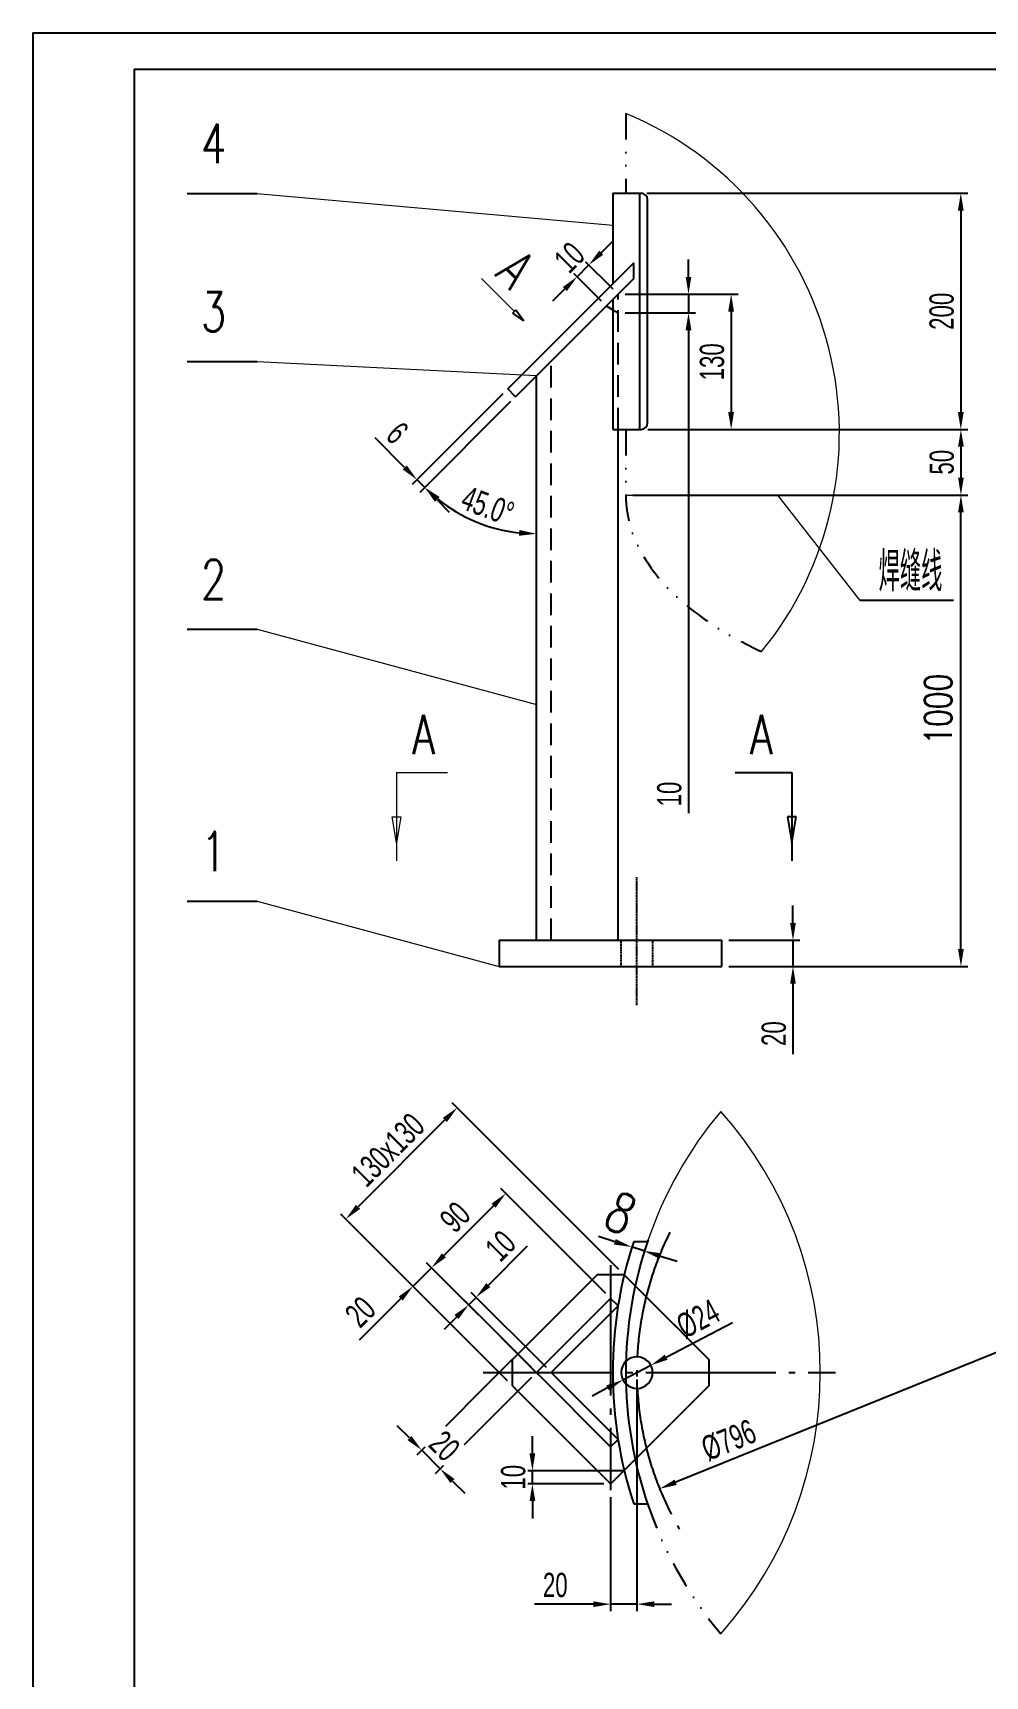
# Model space of a CAD drawing. Header units: millimetres. Extents: x 1541 to 38856, y -668 to 24805.
# Drawn here: x 36859 to 37958, y 18207 to 20102 of the extents above; entities that cross this region are included whole.
import ezdxf
from ezdxf.enums import TextEntityAlignment as Align

# ---------------------------------------------------------------- set-up
doc = ezdxf.new("R2010")
doc.units = ezdxf.units.MM
for name, pattern in [('CENTER', [6.25, 5, -0.5, 0.25, -0.5]), ('DASHED2', [0.375, 0.25, -0.125]), ('DIVIDE', [1.25, 0.5, -0.25, 0, -0.25, 0, -0.25])]:
    doc.linetypes.add(name, pattern=pattern)
doc.layers.add('1', color=2, linetype='Continuous')
doc.layers.add('标注', color=1, linetype='Continuous', lineweight=18)
doc.styles.add('HGCAD', font='HGCAD.SHX', dxfattribs={"width": 0.7, "bigfont": 'HGCADHZ.SHX'})
doc.styles.add('HZ', font='txt.shx', dxfattribs={"width": 0.7, "bigfont": 'gbcbig.shx'})
doc.dimstyles.new('HGCAD$0', dxfattribs={"dimscale": 8, "dimtxt": 3.5, "dimasz": 2.5, "dimexe": 1, "dimexo": 1, "dimgap": 1, "dimtad": 1, "dimdec": 0, "dimdsep": 46, "dimtxsty": 'HGCAD', "dimcen": 0, "dimadec": 1, "dimazin": 0, "dimtfac": 1, "dimtdec": 0, "dimtmove": 0, "dimatfit": 1, "dimfxl": 1, "dimtfill": 1, "dimarcsym": 1})
doc.dimstyles.new('HGCAD$2', dxfattribs={"dimscale": 8, "dimtxt": 3.5, "dimasz": 2.5, "dimexe": 1, "dimexo": 1, "dimgap": 1, "dimtad": 2, "dimtih": 1, "dimdec": 0, "dimdsep": 46, "dimtxsty": 'HGCAD', "dimcen": 0, "dimadec": 0, "dimazin": 0, "dimtfac": 1, "dimtdec": 0, "dimtmove": 0, "dimatfit": 1, "dimfxl": 1, "dimtfill": 1, "dimarcsym": 1})
doc.dimstyles.new('HGCAD$3', dxfattribs={"dimscale": 8, "dimtxt": 3.5, "dimasz": 2.5, "dimexe": 1, "dimexo": 1, "dimgap": 1, "dimtad": 1, "dimtoh": 1, "dimdec": 0, "dimdsep": 46, "dimtxsty": 'HGCAD', "dimcen": 0, "dimadec": 1, "dimazin": 0, "dimtfac": 1, "dimtdec": 0, "dimtmove": 0, "dimatfit": 1, "dimfxl": 1, "dimtfill": 1, "dimarcsym": 1})

# ---------------------------------------------------------------- blocks, each defined once
blk = doc.blocks.new('*D231')
at = {"layer": 'Defpoints', "color": 0, "transparency": 16777216}
for p in [(37220.2, 18733.9), (37540.8, 18670.1), (37412.4, 18541.7)]:
    blk.add_point(p, dxfattribs=at)
at = {"layer": '标注', "color": 0, "lineweight": -2, "transparency": 16777216}
for p, q in [((37535.2, 18675.8), (37342.9, 18868)), ((37334.5, 18848.2), (37234.3, 18748)), ((37406.7, 18547.3), (37214.5, 18739.6))]:
    blk.add_line(p, q, dxfattribs=at)
at = {"layer": '标注', "color": 0, "transparency": 16777216}
for points in [[(37332.1, 18850.6), (37336.8, 18845.8), (37348.6, 18862.3)], [(37231.9, 18750.4), (37236.7, 18745.7), (37220.2, 18733.9)]]:
    blk.add_solid(points, dxfattribs=at)
at = {"layer": '标注', "color": 0, "transparency": 16777216, "insert": (37268.8, 18813.7), "char_height": 28, "attachment_point": 5, "rotation": 45, "style": 'HGCAD', "bg_fill": 3, "box_fill_scale": 1.1, "bg_fill_color": 256, "bg_fill_true_color": 13158600, "bg_fill_transparency": 0}
blk.add_mtext('130x130', dxfattribs=at)
blk = doc.blocks.new('*D232')
at = {"layer": 'Defpoints', "color": 0, "transparency": 16777216}
for p in [(38248.6, 18692.5), (37582.2, 18422.8)]:
    blk.add_point(p, dxfattribs=at)
at = {"layer": '标注', "color": 0, "lineweight": -2, "transparency": 16777216}
blk.add_line((38230.1, 18685), (37600.8, 18430.3), dxfattribs=at)
at = {"layer": '标注', "color": 0, "transparency": 16777216}
for points in [[(38228.8, 18688.1), (38231.3, 18681.9), (38248.6, 18692.5)], [(37599.5, 18433.4), (37602, 18427.2), (37582.2, 18422.8)]]:
    blk.add_solid(points, dxfattribs=at)
at = {"layer": '标注', "color": 0, "transparency": 16777216, "insert": (37662, 18478.8), "char_height": 28, "attachment_point": 5, "rotation": 22.0332, "style": 'HGCAD', "bg_fill": 3, "box_fill_scale": 1.1, "bg_fill_color": 256, "bg_fill_true_color": 13158600, "bg_fill_transparency": 0}
blk.add_mtext('%%C796', dxfattribs=at)
blk = doc.blocks.new('*D233')
at = {"layer": 'Defpoints', "color": 0, "transparency": 16777216}
for p in [(37319.1, 18677.8), (37525.7, 18642.4), (37440.1, 18556.8)]:
    blk.add_point(p, dxfattribs=at)
at = {"layer": '标注', "color": 0, "lineweight": -2, "transparency": 16777216}
for p, q in [((37520, 18648.1), (37399, 18769.1)), ((37390.6, 18749.3), (37333.2, 18691.9)), ((37434.4, 18562.5), (37313.4, 18683.4))]:
    blk.add_line(p, q, dxfattribs=at)
at = {"layer": '标注', "color": 0, "transparency": 16777216}
for points in [[(37388.2, 18751.6), (37392.9, 18746.9), (37404.7, 18763.4)], [(37330.9, 18694.3), (37335.6, 18689.6), (37319.1, 18677.8)]]:
    blk.add_solid(points, dxfattribs=at)
at = {"layer": '标注', "color": 0, "transparency": 16777216, "insert": (37346.3, 18736.2), "char_height": 28, "attachment_point": 5, "rotation": 45, "style": 'HGCAD', "bg_fill": 3, "box_fill_scale": 1.1, "bg_fill_color": 256, "bg_fill_true_color": 13158600, "bg_fill_transparency": 0}
blk.add_mtext('90', dxfattribs=at)
blk = doc.blocks.new('*D234')
at = {"layer": 'Defpoints', "color": 0, "transparency": 16777216}
for p in [(37361.9, 18635), (37457.2, 18556.8), (37448.6, 18548.2)]:
    blk.add_point(p, dxfattribs=at)
at = {"layer": '标注', "color": 0, "lineweight": -2, "transparency": 16777216}
for p, q in [((37384.6, 18657.7), (37429.8, 18703)), ((37443, 18553.9), (37356.2, 18640.7)), ((37361.9, 18635), (37370.4, 18643.6)), ((37451.5, 18562.5), (37364.8, 18649.2)), ((37347.7, 18620.9), (37333.6, 18606.7))]:
    blk.add_line(p, q, dxfattribs=at)
at = {"layer": '标注', "color": 0, "transparency": 16777216}
for points in [[(37382.2, 18660.1), (37386.9, 18655.4), (37370.4, 18643.6)], [(37345.4, 18623.2), (37350.1, 18618.5), (37361.9, 18635)]]:
    blk.add_solid(points, dxfattribs=at)
at = {"layer": '标注', "color": 0, "transparency": 16777216, "insert": (37398.7, 18703), "char_height": 28, "attachment_point": 5, "rotation": 45, "style": 'HGCAD', "bg_fill": 3, "box_fill_scale": 1.1, "bg_fill_color": 256, "bg_fill_true_color": 13158600, "bg_fill_transparency": 0}
blk.add_mtext('10', dxfattribs=at)
blk = doc.blocks.new('*D235')
at = {"layer": 'Defpoints', "color": 0, "transparency": 16777216}
for p in [(37418.7, 18578.2), (37440.1, 18556.8)]:
    blk.add_point(p, dxfattribs=at)
at = {"layer": '标注', "color": 0, "lineweight": -2, "transparency": 16777216}
for p, q in [((37413, 18572.6), (37302, 18461.6)), ((37434.4, 18551.2), (37323.4, 18440.2)), ((37293.5, 18481.4), (37279.4, 18495.5)), ((37329.1, 18445.8), (37307.7, 18467.3)), ((37343.2, 18431.7), (37357.4, 18417.6))]:
    blk.add_line(p, q, dxfattribs=at)
at = {"layer": '标注', "color": 0, "transparency": 16777216}
for points in [[(37295.9, 18483.8), (37291.2, 18479), (37307.7, 18467.3)], [(37345.6, 18434.1), (37340.9, 18429.3), (37329.1, 18445.8)]]:
    blk.add_solid(points, dxfattribs=at)
at = {"layer": '标注', "color": 0, "transparency": 16777216, "insert": (37334, 18472.1), "char_height": 28, "attachment_point": 5, "rotation": 315, "style": 'HGCAD', "bg_fill": 3, "box_fill_scale": 1.1, "bg_fill_color": 256, "bg_fill_true_color": 13158600, "bg_fill_transparency": 0}
blk.add_mtext('20', dxfattribs=at)
at = {"layer": 'Defpoints', "color": 0, "transparency": 16777216}
blk.add_point((37307.7, 18467.3), dxfattribs=at)
blk = doc.blocks.new('*D236')
at = {"layer": 'Defpoints', "color": 0, "transparency": 16777216}
for p in [(37319.1, 18677.8), (37297.7, 18656.4), (37297.7, 18656.4)]:
    blk.add_point(p, dxfattribs=at)
at = {"layer": '标注', "color": 0, "lineweight": -2, "transparency": 16777216}
for p, q in [((37333.2, 18691.9), (37347.4, 18706.1)), ((37319.1, 18677.8), (37297.7, 18656.4)), ((37283.5, 18642.2), (37235.6, 18594.3))]:
    blk.add_line(p, q, dxfattribs=at)
at = {"layer": '标注', "color": 0, "transparency": 16777216}
for points in [[(37330.9, 18694.3), (37335.6, 18689.6), (37319.1, 18677.8)], [(37281.2, 18644.6), (37285.9, 18639.9), (37297.7, 18656.4)]]:
    blk.add_solid(points, dxfattribs=at)
at = {"layer": '标注', "color": 0, "transparency": 16777216, "insert": (37237, 18626.8), "char_height": 28, "attachment_point": 5, "rotation": 45, "style": 'HGCAD', "bg_fill": 3, "box_fill_scale": 1.1, "bg_fill_color": 256, "bg_fill_true_color": 13158600, "bg_fill_transparency": 0}
blk.add_mtext('20', dxfattribs=at)
blk = doc.blocks.new('*D237')
at = {"layer": 'Defpoints', "color": 0, "transparency": 16777216}
for p in [(37556, 18556.8), (37525.7, 18421.1), (37525.7, 18289.7)]:
    blk.add_point(p, dxfattribs=at)
at = {"layer": '标注', "color": 0, "lineweight": -2, "transparency": 16777216}
for p, q in [((37556, 18548.8), (37556, 18281.7)), ((37525.7, 18413.1), (37525.7, 18281.7)), ((37505.7, 18289.7), (37438, 18289.7)), ((37556, 18289.7), (37525.7, 18289.7)), ((37576, 18289.7), (37596, 18289.7))]:
    blk.add_line(p, q, dxfattribs=at)
at = {"layer": '标注', "color": 0, "transparency": 16777216}
for points in [[(37505.7, 18293), (37505.7, 18286.4), (37525.7, 18289.7)], [(37576, 18293), (37576, 18286.4), (37556, 18289.7)]]:
    blk.add_solid(points, dxfattribs=at)
at = {"layer": '标注', "color": 0, "transparency": 16777216, "insert": (37461.8, 18311.7), "char_height": 28, "attachment_point": 5, "style": 'HGCAD', "bg_fill": 3, "box_fill_scale": 1.1, "bg_fill_color": 256, "bg_fill_true_color": 13158600, "bg_fill_transparency": 0}
blk.add_mtext('20', dxfattribs=at)
blk = doc.blocks.new('*D238')
at = {"layer": 'Defpoints', "color": 0, "transparency": 16777216}
for p in [(37572, 18565.2), (37539.9, 18548.4)]:
    blk.add_point(p, dxfattribs=at)
at = {"layer": '标注', "color": 0, "lineweight": -2, "transparency": 16777216}
for p, q in [((37589.8, 18574.5), (37666.3, 18614.6)), ((37539.9, 18548.4), (37572, 18565.2)), ((37522.2, 18539.1), (37504.4, 18529.8))]:
    blk.add_line(p, q, dxfattribs=at)
at = {"layer": '标注', "color": 0, "transparency": 16777216}
for points in [[(37588.2, 18577.5), (37591.3, 18571.6), (37572, 18565.2)], [(37520.6, 18542), (37523.7, 18536.1), (37539.9, 18548.4)]]:
    blk.add_solid(points, dxfattribs=at)
at = {"layer": '标注', "color": 0, "transparency": 16777216, "insert": (37626.7, 18618.7), "char_height": 28, "attachment_point": 5, "rotation": 27.6669, "style": 'HGCAD', "bg_fill": 3, "box_fill_scale": 1.1, "bg_fill_color": 256, "bg_fill_true_color": 13158600, "bg_fill_transparency": 0}
blk.add_mtext('%%c24', dxfattribs=at)
blk = doc.blocks.new('*D239')
at = {"layer": 'Defpoints', "color": 0, "transparency": 16777216}
for p in [(37525.7, 18443.5), (37526, 18428.7)]:
    blk.add_point(p, dxfattribs=at)
at = {"layer": '标注', "color": 0, "lineweight": -2, "transparency": 16777216}
for p, q in [((37435.4, 18463.5), (37435.4, 18483.5)), ((37517.7, 18443.5), (37427.4, 18443.5)), ((37435.4, 18428.7), (37435.4, 18443.5)), ((37518, 18428.7), (37427.4, 18428.7)), ((37435.4, 18408.7), (37435.4, 18388.7))]:
    blk.add_line(p, q, dxfattribs=at)
at = {"layer": '标注', "color": 0, "transparency": 16777216}
for points in [[(37432.1, 18463.5), (37438.7, 18463.5), (37435.4, 18443.5)], [(37432.1, 18408.7), (37438.7, 18408.7), (37435.4, 18428.7)]]:
    blk.add_solid(points, dxfattribs=at)
at = {"layer": '标注', "color": 0, "transparency": 16777216, "insert": (37413.4, 18436.1), "char_height": 28, "attachment_point": 5, "rotation": 90, "style": 'HGCAD', "bg_fill": 3, "box_fill_scale": 1.1, "bg_fill_color": 256, "bg_fill_true_color": 13158600, "bg_fill_transparency": 0}
blk.add_mtext('10', dxfattribs=at)
at = {"layer": 'Defpoints', "color": 0, "transparency": 16777216}
blk.add_point((37435.4, 18443.5), dxfattribs=at)
blk = doc.blocks.new('*D240')
at = {"layer": 'Defpoints', "color": 0, "transparency": 16777216}
for p in [(37534.3, 19800.6), (37560.7, 19644.6), (37664.7, 19644.6)]:
    blk.add_point(p, dxfattribs=at)
at = {"layer": '标注', "color": 0, "lineweight": -2, "transparency": 16777216}
for p, q in [((37542.3, 19800.6), (37672.7, 19800.6)), ((37664.7, 19780.6), (37664.7, 19664.6)), ((37568.7, 19644.6), (37672.7, 19644.6))]:
    blk.add_line(p, q, dxfattribs=at)
at = {"layer": '标注', "color": 0, "transparency": 16777216}
for points in [[(37661.3, 19780.6), (37668, 19780.6), (37664.7, 19800.6)], [(37661.3, 19664.6), (37668, 19664.6), (37664.7, 19644.6)]]:
    blk.add_solid(points, dxfattribs=at)
at = {"layer": '标注', "color": 0, "transparency": 16777216, "insert": (37642.7, 19722.6), "char_height": 28, "attachment_point": 5, "rotation": 90, "style": 'HGCAD', "bg_fill": 3, "box_fill_scale": 1.1, "bg_fill_color": 256, "bg_fill_true_color": 13158600, "bg_fill_transparency": 0}
blk.add_mtext('130', dxfattribs=at)
blk = doc.blocks.new('*D241')
at = {"layer": 'Defpoints', "color": 0, "transparency": 16777216}
for p in [(37559.4, 19917.1), (37560.8, 19644.6), (37929.7, 19644.6)]:
    blk.add_point(p, dxfattribs=at)
at = {"layer": '标注', "color": 0, "lineweight": -2, "transparency": 16777216}
for p, q in [((37567.4, 19917.1), (37937.7, 19917.1)), ((37929.7, 19897.1), (37929.7, 19664.6)), ((37568.8, 19644.6), (37937.7, 19644.6))]:
    blk.add_line(p, q, dxfattribs=at)
at = {"layer": '标注', "color": 0, "transparency": 16777216}
for points in [[(37926.3, 19897.1), (37933, 19897.1), (37929.7, 19917.1)], [(37926.3, 19664.6), (37933, 19664.6), (37929.7, 19644.6)]]:
    blk.add_solid(points, dxfattribs=at)
at = {"layer": '标注', "color": 0, "transparency": 16777216, "insert": (37907.7, 19780.9), "char_height": 28, "attachment_point": 5, "rotation": 90, "style": 'HGCAD', "bg_fill": 3, "box_fill_scale": 1.1, "bg_fill_color": 256, "bg_fill_true_color": 13158600, "bg_fill_transparency": 0}
blk.add_mtext('200', dxfattribs=at)
blk = doc.blocks.new('*D242')
at = {"layer": 'Defpoints', "color": 0, "transparency": 16777216}
for p in [(37406.9, 19691.4), (37416, 19682.3), (37311.2, 19577.6)]:
    blk.add_point(p, dxfattribs=at)
at = {"layer": '标注', "color": 0, "lineweight": -2, "transparency": 16777216}
for p, q in [((37401.2, 19685.8), (37296.5, 19581)), ((37410.3, 19676.7), (37305.6, 19571.9)), ((37288, 19600.8), (37254, 19634.9)), ((37311.2, 19577.6), (37302.2, 19586.7)), ((37325.4, 19563.5), (37339.5, 19549.3))]:
    blk.add_line(p, q, dxfattribs=at)
at = {"layer": '标注', "color": 0, "transparency": 16777216}
for points in [[(37290.4, 19603.2), (37285.7, 19598.5), (37302.2, 19586.7)], [(37327.7, 19565.8), (37323, 19561.1), (37311.2, 19577.6)]]:
    blk.add_solid(points, dxfattribs=at)
at = {"layer": '标注', "color": 0, "transparency": 16777216, "insert": (37279.5, 19640.5), "char_height": 28, "attachment_point": 5, "rotation": 315, "style": 'HGCAD', "bg_fill": 3, "box_fill_scale": 1.1, "bg_fill_color": 256, "bg_fill_true_color": 13158600, "bg_fill_transparency": 0}
blk.add_mtext('6', dxfattribs=at)
blk = doc.blocks.new('*D243')
at = {"layer": 'Defpoints', "color": 0, "transparency": 16777216}
for p in [(37552.3, 19818.7), (37440.1, 19706.4), (37416, 19682.3), (37440.1, 18827.6)]:
    blk.add_point(p, dxfattribs=at)
at = {"layer": '标注', "color": 0, "lineweight": -2, "transparency": 16777216}
blk.add_line((37410.3, 19676.7), (37305.6, 19571.9), dxfattribs=at)
blk.add_arc((37440.1, 19706.4), 182.2, 231.2934, 263.7066, dxfattribs=at)
at = {"layer": '标注', "color": 0, "transparency": 16777216}
for points in [[(37323.9, 19561.8), (37328.4, 19566.7), (37311.2, 19577.6)], [(37420.3, 19528.7), (37419.9, 19522), (37440.1, 19524.2)]]:
    blk.add_solid(points, dxfattribs=at)
at = {"layer": '标注', "color": 0, "transparency": 16777216, "insert": (37383.9, 19556.4), "char_height": 28, "attachment_point": 5, "rotation": 339.4755, "style": 'HGCAD', "bg_fill": 3, "box_fill_scale": 1.1, "bg_fill_color": 256, "bg_fill_true_color": 13158600, "bg_fill_transparency": 0}
blk.add_mtext('45.0°', dxfattribs=at)
at = {"layer": 'Defpoints', "color": 0, "transparency": 16777216}
blk.add_point((37349, 19548.6), dxfattribs=at)
blk = doc.blocks.new('*D244')
at = {"layer": 'Defpoints', "color": 0, "transparency": 16777216}
for p in [(37543.2, 19568.9), (37929.8, 19568.9), (37654.1, 19025.2)]:
    blk.add_point(p, dxfattribs=at)
at = {"layer": '标注', "color": 0, "lineweight": -2, "transparency": 16777216}
for p, q in [((37551.2, 19568.9), (37937.8, 19568.9)), ((37929.8, 19045.2), (37929.8, 19548.9)), ((37662.1, 19025.2), (37937.8, 19025.2))]:
    blk.add_line(p, q, dxfattribs=at)
at = {"layer": '标注', "color": 0, "transparency": 16777216}
for points in [[(37926.5, 19548.9), (37933.1, 19548.9), (37929.8, 19568.9)], [(37926.5, 19045.2), (37933.1, 19045.2), (37929.8, 19025.2)]]:
    blk.add_solid(points, dxfattribs=at)
blk = doc.blocks.new('_CLOSEDBLANK')
at = {"color": 0, "linetype": 'ByBlock'}
for p, q in [((-1, -0.167), (-1, 0.167)), ((-1, 0.167), (0, 0)), ((0, 0), (-1, -0.167))]:
    blk.add_line(p, q, dxfattribs=at)
blk = doc.blocks.new('*D245')
at = {"layer": 'Defpoints', "color": 0, "transparency": 16777216}
for p in [(37654.1, 19055.5), (37726.8, 19025.2), (37736, 19025.2)]:
    blk.add_point(p, dxfattribs=at)
at = {"layer": '标注', "color": 0, "lineweight": -2, "transparency": 16777216}
for p, q in [((37736, 19075.5), (37736, 19095.5)), ((37662.1, 19055.5), (37744, 19055.5)), ((37736, 19055.5), (37736, 19025.2)), ((37734.8, 19025.2), (37744, 19025.2)), ((37736, 19005.2), (37736, 18923.9))]:
    blk.add_line(p, q, dxfattribs=at)
at = {"layer": '标注', "color": 0, "transparency": 16777216}
for points in [[(37732.7, 19075.5), (37739.4, 19075.5), (37736, 19055.5)], [(37732.7, 19005.2), (37739.4, 19005.2), (37736, 19025.2)]]:
    blk.add_solid(points, dxfattribs=at)
at = {"layer": '标注', "color": 0, "transparency": 16777216, "insert": (37714, 18947.8), "char_height": 28, "attachment_point": 5, "rotation": 90, "style": 'HGCAD', "bg_fill": 3, "box_fill_scale": 1.1, "bg_fill_color": 256, "bg_fill_true_color": 13158600, "bg_fill_transparency": 0}
blk.add_mtext('20', dxfattribs=at)
blk = doc.blocks.new('*D246')
at = {"layer": 'Defpoints', "color": 0, "transparency": 16777216}
for p in [(37664.8, 19644.6), (37663.2, 19568.9), (37929.8, 19568.9)]:
    blk.add_point(p, dxfattribs=at)
at = {"layer": '标注', "color": 0, "lineweight": -2, "transparency": 16777216}
for p, q in [((37672.8, 19644.6), (37937.8, 19644.6)), ((37929.8, 19624.6), (37929.8, 19588.9)), ((37671.2, 19568.9), (37937.8, 19568.9))]:
    blk.add_line(p, q, dxfattribs=at)
at = {"layer": '标注', "color": 0, "transparency": 16777216}
for points in [[(37926.5, 19624.6), (37933.1, 19624.6), (37929.8, 19644.6)], [(37926.5, 19588.9), (37933.1, 19588.9), (37929.8, 19568.9)]]:
    blk.add_solid(points, dxfattribs=at)
at = {"layer": '标注', "color": 0, "transparency": 16777216, "insert": (37907.8, 19606.8), "char_height": 28, "attachment_point": 5, "rotation": 90, "style": 'HGCAD', "bg_fill": 3, "box_fill_scale": 1.1, "bg_fill_color": 256, "bg_fill_true_color": 13158600, "bg_fill_transparency": 0}
blk.add_mtext('50', dxfattribs=at)
blk = doc.blocks.new('*D250')
at = {"layer": 'Defpoints', "color": 0, "transparency": 16777216}
for p in [(37549.7, 18701.7), (37549.7, 18701.7), (37564.1, 18697.2)]:
    blk.add_point(p, dxfattribs=at)
at = {"layer": '标注', "color": 0, "lineweight": -2, "transparency": 16777216}
for p, q in [((37530.6, 18707.7), (37511.5, 18713.7)), ((37564.1, 18697.2), (37549.7, 18701.7)), ((37583.2, 18691.2), (37602.3, 18685.2))]:
    blk.add_line(p, q, dxfattribs=at)
at = {"layer": '标注', "color": 0, "transparency": 16777216}
for points in [[(37531.6, 18710.9), (37529.6, 18704.5), (37549.7, 18701.7)], [(37584.2, 18694.4), (37582.2, 18688), (37564.1, 18697.2)]]:
    blk.add_solid(points, dxfattribs=at)
blk = doc.blocks.new('*D251')
at = {"layer": 'Defpoints', "color": 0, "transparency": 16777216}
for p in [(37534.3, 19800.6), (37615.5, 19800.6), (37534.3, 19779.1)]:
    blk.add_point(p, dxfattribs=at)
at = {"layer": '标注', "color": 0, "lineweight": -2, "transparency": 16777216}
for p, q in [((37615.5, 19820.6), (37615.5, 19840.6)), ((37542.3, 19800.6), (37623.5, 19800.6)), ((37615.5, 19800.6), (37615.5, 19779.1)), ((37542.3, 19779.1), (37623.5, 19779.1)), ((37615.5, 19759.1), (37615.5, 19202.1))]:
    blk.add_line(p, q, dxfattribs=at)
at = {"layer": '标注', "color": 0, "transparency": 16777216}
for points in [[(37612.2, 19820.6), (37618.8, 19820.6), (37615.5, 19800.6)], [(37612.2, 19759.1), (37618.8, 19759.1), (37615.5, 19779.1)]]:
    blk.add_solid(points, dxfattribs=at)
at = {"layer": '标注', "color": 0, "transparency": 16777216, "insert": (37593.5, 19224.1), "char_height": 28, "attachment_point": 5, "rotation": 90, "style": 'HGCAD', "bg_fill": 3, "box_fill_scale": 1.1, "bg_fill_color": 256, "bg_fill_true_color": 13158600, "bg_fill_transparency": 0}
blk.add_mtext('10', dxfattribs=at)
blk = doc.blocks.new('*D252')
at = {"layer": 'Defpoints', "color": 0, "transparency": 16777216}
for p in [(37520.7, 19787), (37534.3, 19800.6)]:
    blk.add_point(p, dxfattribs=at)
at = {"layer": '标注', "color": 0, "lineweight": -2, "transparency": 16777216}
for p, q in [((37514.7, 19848.4), (37528.9, 19862.6)), ((37515, 19792.7), (37481.3, 19826.3)), ((37487, 19820.7), (37500.6, 19834.3)), ((37528.6, 19806.3), (37494.9, 19839.9)), ((37472.9, 19806.6), (37458.7, 19792.4))]:
    blk.add_line(p, q, dxfattribs=at)
at = {"layer": '标注', "color": 0, "transparency": 16777216}
for points in [[(37512.4, 19850.8), (37517.1, 19846.1), (37500.6, 19834.3)], [(37470.5, 19808.9), (37475.2, 19804.2), (37487, 19820.7)]]:
    blk.add_solid(points, dxfattribs=at)
at = {"layer": '标注', "color": 0, "transparency": 16777216, "insert": (37478.2, 19843), "char_height": 28, "attachment_point": 5, "rotation": 44.9936, "style": 'HGCAD', "bg_fill": 3, "box_fill_scale": 1.1, "bg_fill_color": 256, "bg_fill_true_color": 13158600, "bg_fill_transparency": 0}
blk.add_mtext('10', dxfattribs=at)
at = {"layer": 'Defpoints', "color": 0, "transparency": 16777216}
blk.add_point((37500.6, 19834.3), dxfattribs=at)

msp = doc.modelspace()

# ---------------------------------------------------------------- linework, layer by layer
at = {"color": 1, "linetype": 'ByBlock', "lineweight": -3, "ltscale": 0.5}
for p, q in [((36859.05, 20102), (36859.05, 17244.93)), ((37669.49, 19248.95), (37734.82, 19248.95)), ((37734.82, 19248.95), (37734.82, 19147.02))]:
    msp.add_line(p, q, dxfattribs=at)
at = {"color": 1, "linetype": 'DIVIDE', "lineweight": -3, "ltscale": 60}
msp.add_line((37543.22, 20009), (37543.22, 19917.08), dxfattribs=at)
at = {"color": 0, "linetype": 'ByBlock', "lineweight": -3, "ltscale": 0.5}
for p, q in [((37559.45, 19644.62), (37559.45, 19917.08)), ((37568.3, 19652.19), (37568.3, 19909.51)), ((37528.08, 19794.43), (37528.08, 19644.62)), ((37440.06, 19055.47), (37440.06, 19706.41)), ((37552.34, 18708.18), (37568.3, 18708.18))]:
    msp.add_line(p, q, dxfattribs=at)
at = {"color": 1, "linetype": 'DASHED2', "lineweight": -3, "ltscale": 100}
for p, q in [((37534.25, 19644.62), (37534.25, 19800.6)), ((37457.19, 19055.47), (37457.19, 19723.54))]:
    msp.add_line(p, q, dxfattribs=at)
at = {"color": 1, "linetype": 'DASHED2', "lineweight": -3, "ltscale": 0.5}
msp.add_line((37574.13, 19055.47), (37574.13, 19025.2), dxfattribs=at)
at = {"layer": '1', "color": 1, "linetype": 'ByBlock', "lineweight": -3}
for p, q in [((36859.05, 20102), (38855.82, 20102)), ((36859.05, 20102), (38855.82, 20102)), ((37037.12, 19916.81), (37118.02, 19916.81)), ((37037.12, 19722.97), (37118.02, 19722.97)), ((37037.12, 19414.14), (37118.02, 19414.14)), ((37037.12, 19100.38), (37118.02, 19100.38))]:
    msp.add_line(p, q, dxfattribs=at)
at = {"layer": '1', "color": 0, "linetype": 'ByBlock', "lineweight": -3}
for q in [(36976.08, 17292.24), (38797.52, 20060.13)]:
    msp.add_line((36976.08, 20060.13), q, dxfattribs=at)
at = {"layer": '1', "color": 3, "linetype": 'ByBlock', "lineweight": -3}
msp.add_line((37921.43, 19447.5), (37813.63, 19447.5), dxfattribs=at)
at = {"layer": '标注'}
for p, q in [((37118.02, 19916.81), (37528.08, 19880.34)), ((37278.63, 19248.95), (37278.63, 19147.02))]:
    msp.add_line(p, q, dxfattribs=at)
for centre, radius, start, end in [((38012.46, 18556.81), 469.24, 140.06992, 161.18094), ((37315.2, 18556.81), 452.29, 318.24854, 41.75146)]:
    msp.add_arc(centre, radius, start, end, dxfattribs=at)

# ---------------------------------------------------------------- block references
at = {"color": 1, "linetype": 'ByBlock', "lineweight": -3, "ltscale": 0.5, "xscale": -30.27357602364287, "yscale": 30.27357602364287, "zscale": 30.27357602364287, "rotation": 90}
msp.add_blockref('_CLOSEDBLANK', (37734.82, 19167.71), dxfattribs=at)
at = {"layer": '标注', "xscale": 30.27357602364287, "yscale": 30.27357602364287, "zscale": 30.27357602364287, "rotation": 270}
msp.add_blockref('_CLOSEDBLANK', (37278.63, 19167.71), dxfattribs=at)

# ---------------------------------------------------------------- texts
at = {"layer": '1', "color": 1, "linetype": 'ByBlock', "lineweight": -3, "style": 'HZ', "width": 0.75}
for s, p in [('4', (37067.55, 19974.27)), ('3', (37067.55, 19780.42)), ('2', (37067.55, 19471.59)), ('A', (37699.58, 19292.77)), ('1', (37067.55, 19157.83))]:
    msp.add_text(s, height=45.41, dxfattribs=at).set_placement(p, align=Align.MIDDLE)
at = {"layer": '1', "color": 3, "linetype": 'ByBlock', "lineweight": -3, "style": 'HZ', "width": 0.75}
msp.add_text('焊缝线', height=45.41, dxfattribs=at).set_placement((37871.64, 19482.91), align=Align.MIDDLE)
msp.add_text('1000', height=31.787, rotation=90, dxfattribs=at).set_placement((37903.59, 19321.92), align=Align.MIDDLE)

# ---------------------------------------------------------------- dimensions: what is measured, and where the dimension line sits
at = {"layer": '标注'}
for base, p1, p2, angle, text, picture, middle in [((37311.25, 19577.6), (37406.89, 19691.41), (37415.98, 19682.33), 315, '6', '*D242', (37263.93, 19624.91)), ((37220.16, 18733.9), (37540.82, 18670.11), (37412.38, 18541.67), 225, '130x130', '*D231', (37284.38, 18798.12))]:
    dim = msp.add_linear_dim(base=base, p1=p1, p2=p2, angle=angle, text=text, dimstyle='HGCAD$0', dxfattribs=at)
    dim.commit()
    dim.dimension.update_dxf_attribs({"geometry": picture, "text_midpoint": middle, "dimtype": 161})

# ---------------------------------------------------------------- next in the draw order: linework, layer by layer
at = {"color": 0, "linetype": 'ByBlock', "lineweight": -3, "ltscale": 0.5}
msp.add_line((37540.82, 18670.11), (37541.39, 18669.55), dxfattribs=at)

# ---------------------------------------------------------------- next in the draw order: dimensions: what is measured, and where the dimension line sits
at = {"layer": '标注'}
for base, p1, p2, angle, text, picture, middle, dimtype in [((37664.67, 19644.62), (37534.25, 19800.6), (37560.73, 19644.62), 90, '130', '*D240', (37664.67, 19722.61), 160), ((37319.08, 18677.79), (37525.69, 18642.44), (37440.06, 18556.81), 225, '90', '*D233', (37361.89, 18720.6), 161)]:
    dim = msp.add_linear_dim(base=base, p1=p1, p2=p2, angle=angle, text=text, dimstyle='HGCAD$0', dxfattribs=at)
    dim.commit()
    dim.dimension.update_dxf_attribs({"geometry": picture, "text_midpoint": middle, "dimtype": dimtype})
dim = msp.add_diameter_dim_2p(p1=(38248.61, 18692.49), p2=(37582.21, 18422.8), text='%%C796', dimstyle='HGCAD$3', override={"dimtoh": 0}, dxfattribs=at)
dim.commit()
dim.dimension.update_dxf_attribs({"geometry": '*D232', "text_midpoint": (37670.25, 18458.43), "dimtype": 163})

# ---------------------------------------------------------------- next in the draw order: linework, layer by layer
at = {"color": 0, "linetype": 'ByBlock', "lineweight": -3, "ltscale": 0.5}
msp.add_line((37510.55, 18670.11), (37540.82, 18670.11), dxfattribs=at)

# ---------------------------------------------------------------- next in the draw order: texts
at = {"color": 3, "linetype": 'ByBlock', "lineweight": -3, "ltscale": 0.5, "style": 'HZ', "width": 0.75}
msp.add_text('8', height=45.41, rotation=335.61818, dxfattribs=at).set_placement((37537.29, 18740.94), align=Align.MIDDLE)

# ---------------------------------------------------------------- next in the draw order: dimensions: what is measured, and where the dimension line sits
at = {"layer": '标注'}
for base, p1, p2, angle, text, picture, middle, dimtype in [((37929.66, 19644.62), (37559.45, 19917.08), (37560.77, 19644.62), 90, '200', '*D241', (37929.66, 19780.85), 160), ((37361.85, 18635.02), (37457.19, 18556.81), (37448.62, 18548.25), 225, '10', '*D234', (37414.26, 18687.42), 161), ((37549.7, 18701.69), (37564.14, 18697.17), (37549.7, 18701.69), 162.59565, ' ', '*D250', (37556.92, 18699.43), 161)]:
    dim = msp.add_linear_dim(base=base, p1=p1, p2=p2, angle=angle, text=text, dimstyle='HGCAD$0', dxfattribs=at)
    dim.commit()
    dim.dimension.update_dxf_attribs({"geometry": picture, "text_midpoint": middle, "dimtype": dimtype})

# ---------------------------------------------------------------- next in the draw order: linework, layer by layer
at = {"color": 0, "linetype": 'ByBlock', "lineweight": -3, "ltscale": 0.5}
msp.add_line((37528.08, 19917.08), (37560.73, 19917.08), dxfattribs=at)
msp.add_arc((37560.73, 19909.51), 7.57, 0, 90, dxfattribs=at)
at = {"layer": '标注'}
msp.add_arc((37390.63, 19640.4), 398.94, 320.81199, 67.51295, dxfattribs=at)

# ---------------------------------------------------------------- next in the draw order: dimensions: what is measured, and where the dimension line sits
for base, p1, p2, angle, picture, middle in [((37297.67, 18656.38), (37319.08, 18677.79), (37297.67, 18656.38), 225, '*D236', (37252.51, 18611.22)), ((37307.69, 18467.25), (37440.06, 18556.81), (37418.66, 18578.22), 135, '*D235', (37318.39, 18456.55))]:
    dim = msp.add_linear_dim(base=base, p1=p1, p2=p2, angle=angle, text='20', dimstyle='HGCAD$0', dxfattribs=at)
    dim.commit()
    dim.dimension.update_dxf_attribs({"geometry": picture, "text_midpoint": middle, "dimtype": 161})

# ---------------------------------------------------------------- next in the draw order: linework, layer by layer
at = {"color": 0, "linetype": 'ByBlock', "lineweight": -3, "ltscale": 0.5}
msp.add_line((37412.38, 18541.67), (37412.38, 18571.95), dxfattribs=at)

# ---------------------------------------------------------------- next in the draw order: dimensions: what is measured, and where the dimension line sits
at = {"layer": '标注'}
dim = msp.add_angular_dim_2l(base=(37348.98, 19548.65), line1=((37440.06, 18827.64), (37440.06, 19706.41)), line2=((37415.98, 19682.33), (37552.34, 19818.69)), dimstyle='HGCAD$2', override={"dimtad": 1, "dimtih": 0, "dimadec": 1}, dxfattribs=at)
dim.commit()
dim.dimension.update_dxf_attribs({"geometry": '*D243', "text_midpoint": (37376.19, 19535.81), "dimtype": 162})
dim = msp.add_linear_dim(base=(37525.69, 18289.71), p1=(37555.96, 18556.81), p2=(37525.69, 18421.13), text='20', dimstyle='HGCAD$0', dxfattribs=at)
dim.commit()
dim.dimension.update_dxf_attribs({"geometry": '*D237', "text_midpoint": (37461.82, 18289.71), "dimtype": 160})

# ---------------------------------------------------------------- next in the draw order: linework, layer by layer
at = {"color": 0, "linetype": 'ByBlock', "lineweight": -3, "ltscale": 0.5}
for p, q in [((37528.08, 19917.08), (37528.08, 19812.6)), ((37406.89, 19691.41), (37552.34, 19836.86)), ((37552.34, 19818.69), (37552.34, 19836.86)), ((37415.98, 19682.33), (37552.34, 19818.69)), ((37415.98, 19682.33), (37406.89, 19691.41)), ((37528.08, 19644.62), (37560.73, 19644.62)), ((37534.25, 19055.47), (37534.25, 19644.62)), ((37397.25, 19055.47), (37397.25, 19025.2)), ((37541.39, 18444.07), (37540.82, 18443.51)), ((37552.34, 18405.44), (37568.3, 18405.44))]:
    msp.add_line(p, q, dxfattribs=at)
at = {"linetype": 'ByBlock', "lineweight": -3, "ltscale": 0.5}
msp.add_line((37520.67, 19787.02), (37528.08, 19782.63), dxfattribs=at)
at = {"color": 1, "linetype": 'DASHED2', "lineweight": -3, "ltscale": 100}
msp.add_line((37528.08, 19782.63), (37534.25, 19779.11), dxfattribs=at)
at = {"color": 1, "linetype": 'DIVIDE', "lineweight": -3, "ltscale": 60}
msp.add_line((37543.22, 19644.62), (37543.22, 19568.94), dxfattribs=at)
at = {"color": 1, "linetype": 'CENTER', "lineweight": -3, "ltscale": 0.5}
msp.add_line((37555.96, 18980.47), (37555.96, 19128.19), dxfattribs=at)
at = {"color": 1, "linetype": 'DASHED2', "lineweight": -3, "ltscale": 0.5}
msp.add_line((37537.8, 19025.2), (37537.8, 19055.47), dxfattribs=at)
at = {"color": 1, "linetype": 'CENTER', "lineweight": -3, "ltscale": 30}
msp.add_line((37378.75, 18556.81), (37785.25, 18556.81), dxfattribs=at)
at = {"color": 0, "linetype": 'ByBlock', "lineweight": -3, "ltscale": 0.5}
msp.add_arc((37560.73, 19652.19), 7.57, 270, 0, dxfattribs=at)
at = {"color": 1, "linetype": 'DIVIDE', "lineweight": -3, "ltscale": 60}
msp.add_arc((38012.46, 18556.81), 469.24, 198.81906, 219.93008, dxfattribs=at)
at = {"layer": '标注'}
for p, q in [((37414.65, 19780.62), (37376.59, 19818.68)), ((37118.02, 19722.97), (37440.06, 19706.9)), ((37118.02, 19414.14), (37440.06, 19327.43)), ((37278.63, 19248.95), (37337.27, 19248.95)), ((37118.02, 19100.38), (37397.25, 19025.2))]:
    msp.add_line(p, q, dxfattribs=at)

# ---------------------------------------------------------------- next in the draw order: block references
at = {"color": 1, "linetype": 'ByBlock', "lineweight": -3, "ltscale": 0.5, "xscale": 15.13678801182165, "yscale": 15.13678801182165, "zscale": 15.13678801182165, "rotation": 314.999999999997}
msp.add_blockref('_CLOSEDBLANK', (37425.36, 19769.92), dxfattribs=at)

# ---------------------------------------------------------------- next in the draw order: texts
at = {"layer": '1', "color": 1, "linetype": 'ByBlock', "lineweight": -3, "style": 'HZ', "width": 0.75}
msp.add_text('A', height=45.41, dxfattribs=at).set_placement((37309.91, 19292.77), align=Align.MIDDLE)
at = {"layer": '标注', "style": 'HZ', "width": 0.75}
msp.add_text('A', height=45.41, rotation=315, dxfattribs=at).set_placement((37391.06, 19822.88))

# ---------------------------------------------------------------- next in the draw order: dimensions: what is measured, and where the dimension line sits
at = {"layer": '标注'}
dim = msp.add_linear_dim(base=(37929.79, 19568.94), p1=(37654.13, 19025.2), p2=(37543.22, 19568.94), angle=90, text=' ', dimstyle='HGCAD$0', dxfattribs=at)
dim.commit()
dim.dimension.update_dxf_attribs({"geometry": '*D244', "text_midpoint": (37929.79, 19296.51), "dimtype": 160})

# ---------------------------------------------------------------- next in the draw order: dimensions: what is measured, and where the dimension line sits
for base, p1, p2, text, picture, middle in [((37929.79, 19568.94), (37664.8, 19644.62), (37663.17, 19568.94), '50', '*D246', (37929.79, 19606.78)), ((37736.02, 19025.2), (37654.13, 19055.47), (37726.82, 19025.2), '20', '*D245', (37736.02, 18947.76))]:
    dim = msp.add_linear_dim(base=base, p1=p1, p2=p2, angle=90, text=text, dimstyle='HGCAD$0', dxfattribs=at)
    dim.commit()
    dim.dimension.update_dxf_attribs({"geometry": picture, "text_midpoint": middle, "dimtype": 160})
dim = msp.add_diameter_dim_2p(p1=(37539.88, 18548.38), p2=(37572.05, 18565.24), text='%%c24', dimstyle='HGCAD$3', override={"dimtoh": 0}, dxfattribs=at)
dim.commit()
dim.dimension.update_dxf_attribs({"geometry": '*D238', "text_midpoint": (37626.66, 18618.72)})

# ---------------------------------------------------------------- next in the draw order: linework, layer by layer
at = {"color": 0, "linetype": 'ByBlock', "lineweight": -3, "ltscale": 0.5}
for p, q in [((37397.25, 19055.47), (37654.13, 19055.47)), ((37654.13, 19025.2), (37654.13, 19055.47)), ((37397.25, 19025.2), (37654.13, 19025.2)), ((37510.55, 18670.11), (37412.38, 18571.95)), ((37554.02, 18656.92), (37638.99, 18571.95)), ((37525.69, 18642.44), (37440.06, 18556.81)), ((37457.19, 18556.81), (37534.25, 18633.87)), ((37534.25, 18633.87), (37525.69, 18642.44)), ((37440.06, 18556.81), (37525.69, 18471.18)), ((37534.25, 18479.75), (37457.19, 18556.81)), ((37638.99, 18571.95), (37638.99, 18541.67)), ((37638.99, 18541.67), (37554.02, 18456.7))]:
    msp.add_line(p, q, dxfattribs=at)
at = {"color": 1, "linetype": 'CENTER', "lineweight": -3, "ltscale": 30}
msp.add_line((37525.69, 18680.56), (37525.69, 18421.13), dxfattribs=at)
at = {"color": 1, "linetype": 'ByBlock', "lineweight": -3, "ltscale": 0.5}
msp.add_line((37541.39, 18669.55), (37554.02, 18656.92), dxfattribs=at)
at = {"color": 0, "linetype": 'ByBlock', "lineweight": -3, "ltscale": 0.5}
for centre, radius, start, end in [((38012.46, 18556.81), 484.38, 161.79004, 198.20996), ((38012.46, 18556.81), 469.24, 160.958, 198.99022), ((37555.96, 18556.81), 18.16, 226.25184, 223.22323)]:
    msp.add_arc(centre, radius, start, end, dxfattribs=at)
at = {"color": 1, "linetype": 'CENTER', "lineweight": -3, "ltscale": 30}
msp.add_arc((37915.41, 18557.65), 359.45, 153.38307, 210.26518, dxfattribs=at)
at = {"color": 1, "linetype": 'DIVIDE', "lineweight": -3, "ltscale": 60}
msp.add_ellipse((38012.46, 19568.94), major_axis=(-469.24, 0), ratio=0.516129, start_param=6.2831853, end_param=7.1248552, dxfattribs=at)
at = {"layer": '标注'}
for p, q in [((37543.22, 19568.94), (37783.12, 19568.94)), ((37813.63, 19447.5), (37718.48, 19568.94))]:
    msp.add_line(p, q, dxfattribs=at)

# ---------------------------------------------------------------- next in the draw order: dimensions: what is measured, and where the dimension line sits
for base, p1, p2, picture, middle in [((37615.51, 19800.6), (37534.25, 19779.11), (37534.25, 19800.6), '*D251', (37615.51, 19224.09)), ((37435.4, 18443.51), (37525.98, 18428.66), (37525.69, 18443.51), '*D239', (37435.4, 18436.08))]:
    dim = msp.add_linear_dim(base=base, p1=p1, p2=p2, angle=90, text='10', dimstyle='HGCAD$0', dxfattribs=at)
    dim.commit()
    dim.dimension.update_dxf_attribs({"geometry": picture, "text_midpoint": middle, "dimtype": 160})

# ---------------------------------------------------------------- next in the draw order: linework, layer by layer
at = {"color": 0, "linetype": 'ByBlock', "lineweight": -3, "ltscale": 0.5}
for p, q in [((37412.38, 18541.67), (37510.55, 18443.51)), ((37525.69, 18471.18), (37534.25, 18479.75)), ((37540.82, 18443.51), (37510.55, 18443.51))]:
    msp.add_line(p, q, dxfattribs=at)
at = {"color": 1, "linetype": 'DASHED2', "lineweight": -3, "ltscale": 0.5}
for q in [(37510.55, 18443.51), (37554.02, 18456.7)]:
    msp.add_line((37525.69, 18428.37), q, dxfattribs=at)

# ---------------------------------------------------------------- next in the draw order: dimensions: what is measured, and where the dimension line sits
at = {"layer": '标注'}
dim = msp.add_linear_dim(base=(37500.59, 19834.28), p1=(37520.67, 19787.02), p2=(37534.25, 19800.6), angle=44.99362, text='10', dimstyle='HGCAD$0', dxfattribs=at)
dim.commit()
dim.dimension.update_dxf_attribs({"geometry": '*D252', "text_midpoint": (37493.8, 19827.48), "dimtype": 161})

doc.saveas('drawing.dxf')
